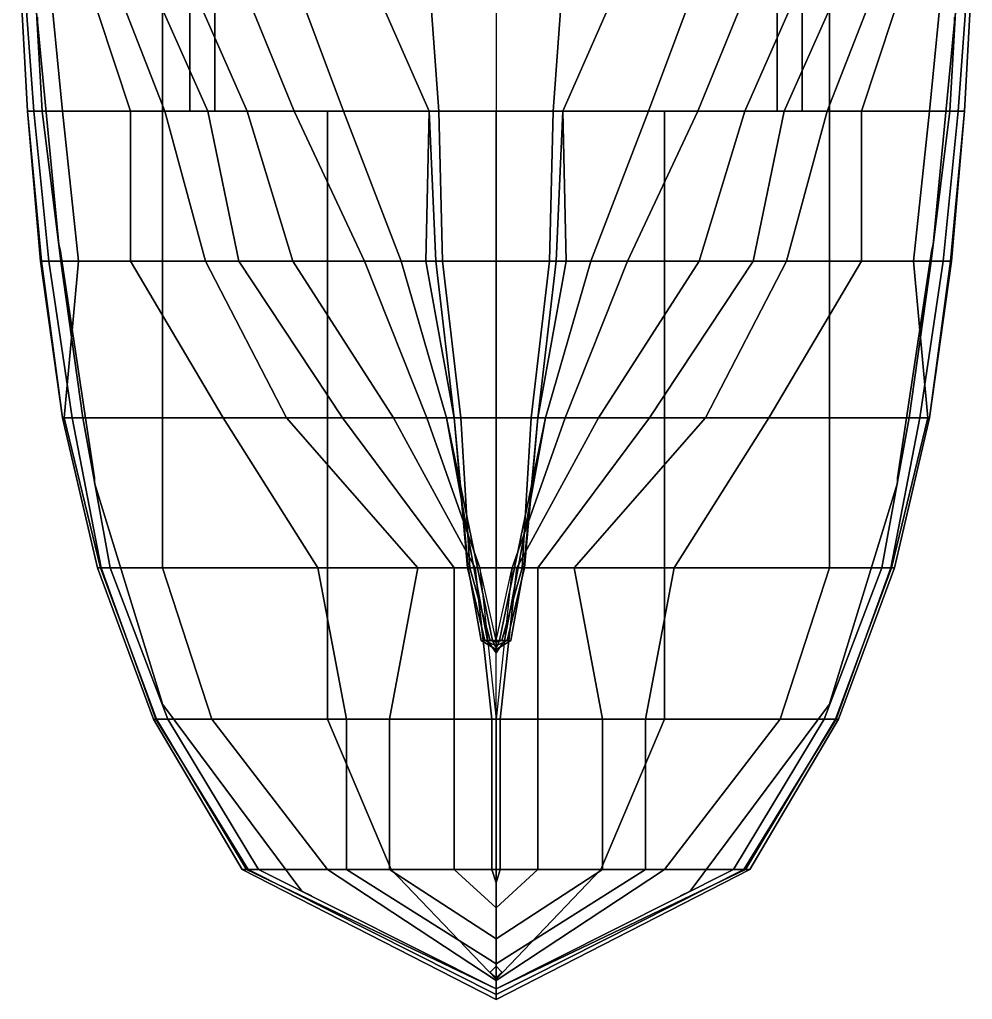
# Model space of a CAD drawing. Header units: millimetres. Extents: x -4.2 to 4.2, y -36 to 51.8.
# Drawn here: x -4 to 4, y -36.04 to -27.81 of the extents above; entities that cross this region are included whole.
import ezdxf

# ---------------------------------------------------------------- set-up
doc = ezdxf.new("R2010")
doc.units = ezdxf.units.MM
for name, color, linetype in [('h2', 7, 'Continuous'), ('railings', 6, 'Continuous'), ('superstructure', 3, 'Continuous')]:
    doc.layers.add(name, color=color, linetype=linetype)

msp = doc.modelspace()

# ---------------------------------------------------------------- linework, layer by layer
for points in [[(-4, -27.35, 3.93), (-3.76, -27.35, 2.965), (-3.64, -28.58, 3.27), (-3.935, -28.58, 4.05)], [(-3.97, -27.35, 4.025), (-4, -27.35, 3.93), (-3.935, -28.58, 4.05), (-3.88, -28.58, 4.16)], [(-3.88, -27.35, 4.095), (-3.97, -27.35, 4.025), (-3.88, -28.58, 4.16), (-3.81, -28.58, 4.195)], [(-3.76, -27.35, 2.965), (-3.475, -27.35, 1.86), (-3.07, -28.58, 1.86), (-3.64, -28.58, 3.27)], [(-3.475, -27.35, 1.86), (-3.26, -27.35, 1.28), (-2.78, -28.58, 1.28), (-3.07, -28.58, 1.86)], [(-3.26, -27.35, 1.28), (-2.965, -27.35, 0.705), (-2.42, -28.58, 0.705), (-2.78, -28.58, 1.28)], [(-2.965, -27.35, 0.705), (-2.63, -27.35, 0.235), (-2.09, -28.58, 0.235), (-2.42, -28.58, 0.705)], [(-2.63, -27.35, 0.235), (-2.195, -27.35, -0.21), (-1.695, -28.58, -0.21), (-2.09, -28.58, 0.235)], [(-3.935, -28.58, 4.05), (-3.64, -28.58, 3.27), (-3.505, -29.84, 3.51), (-3.815, -29.84, 4.095)], [(-3.935, -28.58, 4.05), (-3.935, -28.58, 4.05), (-3.815, -29.84, 4.095), (-3.825, -29.84, 4.175)], [(-3.88, -28.58, 4.16), (-3.935, -28.58, 4.05), (-3.825, -29.84, 4.175), (-3.755, -29.84, 4.285)], [(-3.81, -28.58, 4.195), (-3.88, -28.58, 4.16), (-3.755, -29.84, 4.285), (-3.655, -29.84, 4.31)], [(-3.64, -28.58, 3.27), (-3.07, -28.58, 1.86), (-3.07, -29.84, 2.71), (-3.505, -29.84, 3.51)], [(-3.07, -28.58, 1.86), (-2.78, -28.58, 1.28), (-2.44, -29.84, 1.545), (-3.07, -29.84, 2.71)], [(-2.78, -28.58, 1.28), (-2.42, -28.58, 0.705), (-2.16, -29.84, 1.07), (-2.44, -29.84, 1.545)], [(-2.42, -28.58, 0.705), (-2.09, -28.58, 0.235), (-1.705, -29.84, 0.445), (-2.16, -29.84, 1.07)], [(-2.09, -28.58, 0.235), (-1.695, -28.58, -0.21), (-1.105, -29.84, -0.21), (-1.705, -29.84, 0.445)], [(-3.825, -29.84, 4.175), (-3.815, -29.84, 4.095), (-3.64, -31.155, 4.22), (-3.64, -31.155, 4.31)], [(-3.755, -29.84, 4.285), (-3.825, -29.84, 4.175), (-3.64, -31.155, 4.31), (-3.56, -31.155, 4.4)], [(-3.815, -29.84, 4.095), (-3.505, -29.84, 3.51), (-3.625, -31.155, 4.185), (-3.64, -31.155, 4.22)], [(-3.655, -29.84, 4.31), (-3.755, -29.84, 4.285), (-3.56, -31.155, 4.4), (-3.47, -31.155, 4.43)], [(-3.505, -29.84, 3.51), (-3.07, -29.84, 2.71), (-2.29, -31.155, 2.135), (-3.625, -31.155, 4.185)], [(-3.07, -29.84, 2.71), (-2.44, -29.84, 1.545), (-1.76, -31.155, 1.365), (-2.29, -31.155, 2.135)], [(-2.44, -29.84, 1.545), (-2.16, -29.84, 1.07), (-1.29, -31.155, 0.785), (-1.76, -31.155, 1.365)], [(-2.16, -29.84, 1.07), (-1.705, -29.84, 0.445), (-0.86, -31.155, 0.23), (-1.29, -31.155, 0.785)], [(-1.705, -29.84, 0.445), (-1.105, -29.84, -0.21), (-0.58, -31.155, -0.21), (-0.86, -31.155, 0.23)], [(-3.64, -31.155, 4.22), (-3.625, -31.155, 4.185), (-3.32, -32.415, 4.255), (-3.345, -32.415, 4.32)], [(-3.64, -31.155, 4.31), (-3.64, -31.155, 4.22), (-3.345, -32.415, 4.32), (-3.345, -32.415, 4.41)], [(-3.56, -31.155, 4.4), (-3.64, -31.155, 4.31), (-3.345, -32.415, 4.41), (-3.315, -32.415, 4.455)], [(-3.625, -31.155, 4.185), (-2.29, -31.155, 2.135), (-1.495, -32.415, 1.885), (-3.32, -32.415, 4.255)], [(-3.47, -31.155, 4.43), (-3.56, -31.155, 4.4), (-3.315, -32.415, 4.455), (-3.24, -32.415, 4.51)], [(-2.29, -31.155, 2.135), (-1.76, -31.155, 1.365), (-0.655, -32.415, 1.055), (-1.495, -32.415, 1.885)], [(-1.76, -31.155, 1.365), (-1.29, -31.155, 0.785), (-0.35, -32.415, 0.675), (-0.655, -32.415, 1.055)], [(-1.29, -31.155, 0.785), (-0.86, -31.155, 0.23), (-0.175, -32.415, 0.23), (-0.35, -32.415, 0.675)], [(-0.86, -31.155, 0.23), (-0.58, -31.155, -0.21), (-0.135, -32.415, -0.21), (-0.175, -32.415, 0.23)], [(-3.345, -32.415, 4.32), (-3.32, -32.415, 4.255), (-2.85, -33.685, 4.375), (-2.875, -33.685, 4.44)], [(-3.345, -32.415, 4.41), (-3.345, -32.415, 4.32), (-2.875, -33.685, 4.44), (-2.875, -33.685, 4.52)], [(-3.315, -32.415, 4.455), (-3.345, -32.415, 4.41), (-2.875, -33.685, 4.52), (-2.855, -33.685, 4.575)], [(-3.32, -32.415, 4.255), (-1.495, -32.415, 1.885), (-1.255, -33.685, 2.64), (-2.85, -33.685, 4.375)], [(-3.24, -32.415, 4.51), (-3.315, -32.415, 4.455), (-2.855, -33.685, 4.575), (-2.755, -33.685, 4.63)], [(-1.495, -32.415, 1.885), (-0.655, -32.415, 1.055), (-0.895, -33.685, 2.285), (-1.255, -33.685, 2.64)], [(-0.655, -32.415, 1.055), (-0.35, -32.415, 0.675), (-0.35, -33.685, 1.835), (-0.895, -33.685, 2.285)], [(-0.35, -32.415, 0.675), (-0.175, -32.415, 0.23), (-0.035, -33.685, 1.62), (-0.35, -33.685, 1.835)], [(-0.175, -32.415, 0.23), (-0.135, -32.415, -0.21), (0, -33.685, 1.605), (-0.035, -33.685, 1.62)], [(-2.875, -33.685, 4.44), (-2.85, -33.685, 4.375), (-2.095, -34.95, 4.475), (-2.13, -34.95, 4.54)], [(-2.855, -33.685, 4.575), (-2.875, -33.685, 4.52), (-2.13, -34.95, 4.645), (-2.08, -34.95, 4.705)], [(-2.875, -33.685, 4.52), (-2.875, -33.685, 4.44), (-2.13, -34.95, 4.54), (-2.13, -34.95, 4.645)], [(-2.755, -33.685, 4.63), (-2.855, -33.685, 4.575), (-2.08, -34.95, 4.705), (-1.995, -34.95, 4.74)], [(-2.85, -33.685, 4.375), (-1.255, -33.685, 2.64), (-1.255, -34.95, 3.89), (-2.095, -34.95, 4.475)], [(-1.255, -33.685, 2.64), (-0.895, -33.685, 2.285), (-0.895, -34.95, 3.665), (-1.255, -34.95, 3.89)], [(-0.895, -33.685, 2.285), (-0.35, -33.685, 1.835), (-0.35, -34.95, 3.36), (-0.895, -34.95, 3.665)], [(-0.35, -33.685, 1.835), (-0.035, -33.685, 1.62), (-0.035, -34.95, 3.215), (-0.35, -34.95, 3.36)], [(-0.035, -33.685, 1.62), (0, -33.685, 1.605), (0, -34.95, 3.2), (-0.035, -34.95, 3.215)], [(-2.13, -34.95, 4.54), (-2.095, -34.95, 4.475), (0, -35.95, 4.635), (0, -36.04, 4.74)], [(-2.08, -34.95, 4.705), (-2.13, -34.95, 4.645), (0, -36.04, 4.83), (0, -36, 4.865)], [(-2.13, -34.95, 4.645), (-2.13, -34.95, 4.54), (0, -36.04, 4.74), (0, -36.04, 4.83)], [(-2.095, -34.95, 4.475), (-1.255, -34.95, 3.89), (0, -35.74, 4.36), (0, -35.95, 4.635)], [(-1.995, -34.95, 4.74), (-2.08, -34.95, 4.705), (0, -36, 4.865), (0, -35.95, 4.9)], [(-1.255, -34.95, 3.89), (-0.895, -34.95, 3.665), (0, -35.53, 4.09), (0, -35.74, 4.36)], [(-0.895, -34.95, 3.665), (-0.35, -34.95, 3.36), (0, -35.27, 3.74), (0, -35.53, 4.09)], [(-0.35, -34.95, 3.36), (-0.035, -34.95, 3.215), (0, -35.06, 3.375), (0, -35.27, 3.74)], [(-0.035, -34.95, 3.215), (0, -34.95, 3.2), (0, -35.06, 3.375)]]:
    msp.add_3dface(points)
at = {"color": 2}
for points in [[(-2.8, -27.35, 4.15), (-3.88, -27.35, 4.095), (-3.81, -28.58, 4.195), (-2.8, -28.58, 4.26)], [(-2.57, -27.35, 4.1608), (-2.8, -27.35, 4.15), (-2.8, -28.58, 4.26), (-2.57, -28.58, 4.2683)], [(-2.8, -28.58, 4.26), (-3.81, -28.58, 4.195), (-3.655, -29.84, 4.31), (-2.8, -29.84, 4.35)], [(-1.415, -28.58, 4.31), (-2.8, -28.58, 4.26), (-2.8, -29.84, 4.35), (-1.415, -29.84, 4.4)], [(0, -28.58, 4.33), (-1.415, -28.58, 4.31), (-1.415, -29.84, 4.4), (0, -29.84, 4.425)], [(-2.8, -29.84, 4.35), (-3.655, -29.84, 4.31), (-3.47, -31.155, 4.43), (-2.8, -31.155, 4.445)], [(-1.415, -29.84, 4.4), (-2.8, -29.84, 4.35), (-2.8, -31.155, 4.445), (-1.415, -31.155, 4.5)], [(0, -29.84, 4.425), (-1.415, -29.84, 4.4), (-1.415, -31.155, 4.5), (0, -31.155, 4.51)], [(-2.8, -31.155, 4.445), (-3.47, -31.155, 4.43), (-3.24, -32.415, 4.51), (-2.8, -32.415, 4.54)], [(-1.415, -31.155, 4.5), (-2.8, -31.155, 4.445), (-2.8, -32.415, 4.54), (-1.415, -32.415, 4.59)], [(0, -31.155, 4.51), (-1.415, -31.155, 4.5), (-1.415, -32.415, 4.59), (0, -32.415, 4.61)], [(-2.8, -32.415, 4.54), (-3.24, -32.415, 4.51), (-2.755, -33.685, 4.63), (-2.385, -33.685, 4.66)], [(-1.415, -32.415, 4.59), (-2.8, -32.415, 4.54), (-2.385, -33.685, 4.66), (-1.415, -33.685, 4.69)], [(0, -32.415, 4.61), (-1.415, -32.415, 4.59), (-1.415, -33.685, 4.69), (0, -33.685, 4.71)], [(-2.385, -33.685, 4.66), (-2.755, -33.685, 4.63), (-1.995, -34.95, 4.74), (-1.415, -34.95, 4.76)], [(-1.415, -33.685, 4.69), (-2.385, -33.685, 4.66), (-1.415, -34.95, 4.76), (-0.88, -34.95, 4.775)], [(0, -33.685, 4.71), (-1.415, -33.685, 4.69), (-0.88, -34.95, 4.775), (0, -34.95, 4.78)], [(-1.415, -34.95, 4.76), (-1.995, -34.95, 4.74), (0, -35.95, 4.9), (0, -35.88, 4.9)], [(-0.88, -34.95, 4.775), (-1.415, -34.95, 4.76), (0, -35.88, 4.9), (0, -35.87, 4.9)], [(0, -34.95, 4.78), (-0.88, -34.95, 4.775), (0, -35.87, 4.9), (0, -35.85, 4.9)]]:
    msp.add_3dface(points, dxfattribs=at)
at = {"color": 1}
for points in [[(-2.195, -27.35, -0.21), (-1.74, -27.35, -0.595), (-1.28, -28.58, -0.595), (-1.695, -28.58, -0.21)], [(-1.74, -27.35, -0.595), (-1.1, -27.35, -1.01), (-0.56, -28.58, -1.225), (-1.28, -28.58, -0.595)], [(-1.1, -27.35, -1.01), (-0.57, -27.35, -1.285), (-0.48, -28.58, -1.25), (-0.56, -28.58, -1.225)], [(0, -28.58, -1.25), (-0.48, -28.58, -1.25), (-0.57, -27.35, -1.285), (0, -27.35, -1.285)], [(-1.695, -28.58, -0.21), (-1.28, -28.58, -0.595), (-0.795, -29.84, -0.595), (-1.105, -29.84, -0.21)], [(-1.28, -28.58, -0.595), (-0.56, -28.58, -1.225), (-0.59, -29.84, -0.955), (-0.795, -29.84, -0.595)], [(-0.56, -28.58, -1.225), (-0.56, -28.58, -1.225), (-0.505, -29.84, -1.16), (-0.59, -29.84, -0.955)], [(-0.56, -28.58, -1.225), (-0.48, -28.58, -1.25), (-0.45, -29.84, -1.22), (-0.505, -29.84, -1.16)], [(0, -29.84, -1.22), (-0.45, -29.84, -1.22), (-0.48, -28.58, -1.25), (0, -28.58, -1.25)], [(-1.105, -29.84, -0.21), (-0.795, -29.84, -0.595), (-0.415, -31.155, -0.595), (-0.58, -31.155, -0.21)], [(-0.795, -29.84, -0.595), (-0.59, -29.84, -0.955), (-0.35, -31.155, -0.955), (-0.415, -31.155, -0.595)], [(-0.59, -29.84, -0.955), (-0.505, -29.84, -1.16), (-0.35, -31.155, -1.14), (-0.35, -31.155, -0.955)], [(-0.505, -29.84, -1.16), (-0.45, -29.84, -1.22), (-0.295, -31.155, -1.17), (-0.35, -31.155, -1.14)], [(0, -31.155, -1.17), (-0.295, -31.155, -1.17), (-0.45, -29.84, -1.22), (0, -29.84, -1.22)], [(-0.58, -31.155, -0.21), (-0.415, -31.155, -0.595), (-0.155, -32.415, -0.605), (-0.135, -32.415, -0.21)], [(-0.415, -31.155, -0.595), (-0.415, -31.155, -0.595), (-0.185, -32.415, -0.775), (-0.155, -32.415, -0.605)], [(-0.415, -31.155, -0.595), (-0.35, -31.155, -0.955), (-0.235, -32.415, -0.955), (-0.185, -32.415, -0.775)], [(-0.35, -31.155, -0.955), (-0.35, -31.155, -1.14), (-0.24, -32.415, -1.09), (-0.235, -32.415, -0.955)], [(-0.35, -31.155, -1.14), (-0.295, -31.155, -1.17), (-0.22, -32.415, -1.115), (-0.24, -32.415, -1.09)], [(0, -32.415, -1.115), (-0.22, -32.415, -1.115), (-0.295, -31.155, -1.17), (0, -31.155, -1.17)], [(-0.24, -32.415, -1.09), (-0.22, -32.415, -1.115), (-0.05, -33.025, -1.08), (-0.095, -33.025, -1.04)], [(-0.235, -32.415, -0.955), (-0.24, -32.415, -1.09), (-0.095, -33.025, -1.04), (-0.125, -33.025, -0.955)], [(-0.185, -32.415, -0.775), (-0.235, -32.415, -0.955), (-0.125, -33.025, -0.955), (-0.07, -33.025, -0.775)], [(0, -33.025, -1.08), (-0.05, -33.025, -1.08), (-0.22, -32.415, -1.115), (0, -32.415, -1.115)], [(-0.155, -32.415, -0.605), (-0.185, -32.415, -0.775), (-0.07, -33.025, -0.775), (-0.03, -33.025, -0.71)], [(-0.135, -32.415, -0.21), (-0.155, -32.415, -0.605), (-0.03, -33.025, -0.71), (0, -33.025, -0.7)], [(-0.07, -33.025, -0.775), (-0.125, -33.025, -0.955), (0, -33.1, -0.955), (0, -33.13, -0.775)], [(-0.125, -33.025, -0.955), (-0.095, -33.025, -1.04), (0, -33.07, -1.04), (0, -33.1, -0.955)], [(-0.095, -33.025, -1.04), (-0.05, -33.025, -1.08), (0, -33.04, -1.07), (0, -33.07, -1.04)], [(-0.03, -33.025, -0.71), (-0.07, -33.025, -0.775), (0, -33.13, -0.775), (0, -33.09, -0.71)], [(0, -33.04, -1.07), (0, -33.04, -1.07), (-0.05, -33.025, -1.08), (0, -33.025, -1.08)], [(0, -33.025, -0.7), (-0.03, -33.025, -0.71), (0, -33.09, -0.71), (0, -33.06, -0.7)]]:
    msp.add_3dface(points, dxfattribs=at)
at = {"layer": 'h2', "color": 1}
for points in [[(0, -28.58, -1.25), (0.48, -28.58, -1.25), (0.57, -27.35, -1.285), (0, -27.35, -1.285)], [(1.1, -27.35, -1.01), (0.57, -27.35, -1.285), (0.48, -28.58, -1.25), (0.56, -28.58, -1.225)], [(1.74, -27.35, -0.595), (1.1, -27.35, -1.01), (0.56, -28.58, -1.225), (1.28, -28.58, -0.595)], [(2.195, -27.35, -0.21), (1.74, -27.35, -0.595), (1.28, -28.58, -0.595), (1.695, -28.58, -0.21)], [(0, -29.84, -1.22), (0.45, -29.84, -1.22), (0.48, -28.58, -1.25), (0, -28.58, -1.25)], [(0.56, -28.58, -1.225), (0.48, -28.58, -1.25), (0.45, -29.84, -1.22), (0.505, -29.84, -1.16)], [(0.56, -28.58, -1.225), (0.56, -28.58, -1.225), (0.505, -29.84, -1.16), (0.59, -29.84, -0.955)], [(1.28, -28.58, -0.595), (0.56, -28.58, -1.225), (0.59, -29.84, -0.955), (0.795, -29.84, -0.595)], [(1.695, -28.58, -0.21), (1.28, -28.58, -0.595), (0.795, -29.84, -0.595), (1.105, -29.84, -0.21)], [(0, -31.155, -1.17), (0.295, -31.155, -1.17), (0.45, -29.84, -1.22), (0, -29.84, -1.22)], [(0.505, -29.84, -1.16), (0.45, -29.84, -1.22), (0.295, -31.155, -1.17), (0.35, -31.155, -1.14)], [(0.795, -29.84, -0.595), (0.59, -29.84, -0.955), (0.35, -31.155, -0.955), (0.415, -31.155, -0.595)], [(0.59, -29.84, -0.955), (0.505, -29.84, -1.16), (0.35, -31.155, -1.14), (0.35, -31.155, -0.955)], [(1.105, -29.84, -0.21), (0.795, -29.84, -0.595), (0.415, -31.155, -0.595), (0.58, -31.155, -0.21)], [(0, -32.415, -1.115), (0.22, -32.415, -1.115), (0.295, -31.155, -1.17), (0, -31.155, -1.17)], [(0.58, -31.155, -0.21), (0.415, -31.155, -0.595), (0.155, -32.415, -0.605), (0.135, -32.415, -0.21)], [(0.415, -31.155, -0.595), (0.415, -31.155, -0.595), (0.185, -32.415, -0.775), (0.155, -32.415, -0.605)], [(0.415, -31.155, -0.595), (0.35, -31.155, -0.955), (0.235, -32.415, -0.955), (0.185, -32.415, -0.775)], [(0.35, -31.155, -1.14), (0.295, -31.155, -1.17), (0.22, -32.415, -1.115), (0.24, -32.415, -1.09)], [(0.35, -31.155, -0.955), (0.35, -31.155, -1.14), (0.24, -32.415, -1.09), (0.235, -32.415, -0.955)], [(0.135, -32.415, -0.21), (0.155, -32.415, -0.605), (0.03, -33.025, -0.71), (0, -33.025, -0.7)], [(0, -33.025, -1.08), (0.05, -33.025, -1.08), (0.22, -32.415, -1.115), (0, -32.415, -1.115)], [(0.155, -32.415, -0.605), (0.185, -32.415, -0.775), (0.07, -33.025, -0.775), (0.03, -33.025, -0.71)], [(0.24, -32.415, -1.09), (0.22, -32.415, -1.115), (0.05, -33.025, -1.08), (0.095, -33.025, -1.04)], [(0.185, -32.415, -0.775), (0.235, -32.415, -0.955), (0.125, -33.025, -0.955), (0.07, -33.025, -0.775)], [(0.235, -32.415, -0.955), (0.24, -32.415, -1.09), (0.095, -33.025, -1.04), (0.125, -33.025, -0.955)], [(0.03, -33.025, -0.71), (0.07, -33.025, -0.775), (0, -33.13, -0.775), (0, -33.09, -0.71)], [(0, -33.025, -0.7), (0.03, -33.025, -0.71), (0, -33.09, -0.71), (0, -33.06, -0.7)], [(0, -33.04, -1.07), (0, -33.04, -1.07), (0.05, -33.025, -1.08), (0, -33.025, -1.08)], [(0.095, -33.025, -1.04), (0.05, -33.025, -1.08), (0, -33.04, -1.07), (0, -33.07, -1.04)], [(0.125, -33.025, -0.955), (0.095, -33.025, -1.04), (0, -33.07, -1.04), (0, -33.1, -0.955)], [(0.07, -33.025, -0.775), (0.125, -33.025, -0.955), (0, -33.1, -0.955), (0, -33.13, -0.775)]]:
    msp.add_3dface(points, dxfattribs=at)
at = {"layer": 'h2'}
for points in [[(2.63, -27.35, 0.235), (2.195, -27.35, -0.21), (1.695, -28.58, -0.21), (2.09, -28.58, 0.235)], [(2.965, -27.35, 0.705), (2.63, -27.35, 0.235), (2.09, -28.58, 0.235), (2.42, -28.58, 0.705)], [(3.26, -27.35, 1.28), (2.965, -27.35, 0.705), (2.42, -28.58, 0.705), (2.78, -28.58, 1.28)], [(3.475, -27.35, 1.86), (3.26, -27.35, 1.28), (2.78, -28.58, 1.28), (3.07, -28.58, 1.86)], [(3.76, -27.35, 2.965), (3.475, -27.35, 1.86), (3.07, -28.58, 1.86), (3.64, -28.58, 3.27)], [(4, -27.35, 3.93), (3.76, -27.35, 2.965), (3.64, -28.58, 3.27), (3.935, -28.58, 4.05)], [(3.88, -27.35, 4.095), (3.97, -27.35, 4.025), (3.88, -28.58, 4.16), (3.81, -28.58, 4.195)], [(3.97, -27.35, 4.025), (4, -27.35, 3.93), (3.935, -28.58, 4.05), (3.88, -28.58, 4.16)], [(2.09, -28.58, 0.235), (1.695, -28.58, -0.21), (1.105, -29.84, -0.21), (1.705, -29.84, 0.445)], [(2.42, -28.58, 0.705), (2.09, -28.58, 0.235), (1.705, -29.84, 0.445), (2.16, -29.84, 1.07)], [(2.78, -28.58, 1.28), (2.42, -28.58, 0.705), (2.16, -29.84, 1.07), (2.44, -29.84, 1.545)], [(3.07, -28.58, 1.86), (2.78, -28.58, 1.28), (2.44, -29.84, 1.545), (3.07, -29.84, 2.71)], [(3.64, -28.58, 3.27), (3.07, -28.58, 1.86), (3.07, -29.84, 2.71), (3.505, -29.84, 3.51)], [(3.935, -28.58, 4.05), (3.64, -28.58, 3.27), (3.505, -29.84, 3.51), (3.815, -29.84, 4.095)], [(3.81, -28.58, 4.195), (3.88, -28.58, 4.16), (3.755, -29.84, 4.285), (3.655, -29.84, 4.31)], [(3.88, -28.58, 4.16), (3.935, -28.58, 4.05), (3.825, -29.84, 4.175), (3.755, -29.84, 4.285)], [(3.935, -28.58, 4.05), (3.935, -28.58, 4.05), (3.815, -29.84, 4.095), (3.825, -29.84, 4.175)], [(1.705, -29.84, 0.445), (1.105, -29.84, -0.21), (0.58, -31.155, -0.21), (0.86, -31.155, 0.23)], [(2.16, -29.84, 1.07), (1.705, -29.84, 0.445), (0.86, -31.155, 0.23), (1.29, -31.155, 0.785)], [(2.44, -29.84, 1.545), (2.16, -29.84, 1.07), (1.29, -31.155, 0.785), (1.76, -31.155, 1.365)], [(3.07, -29.84, 2.71), (2.44, -29.84, 1.545), (1.76, -31.155, 1.365), (2.29, -31.155, 2.135)], [(3.505, -29.84, 3.51), (3.07, -29.84, 2.71), (2.29, -31.155, 2.135), (3.625, -31.155, 4.185)], [(3.655, -29.84, 4.31), (3.755, -29.84, 4.285), (3.56, -31.155, 4.4), (3.47, -31.155, 4.43)], [(3.815, -29.84, 4.095), (3.505, -29.84, 3.51), (3.625, -31.155, 4.185), (3.64, -31.155, 4.22)], [(3.755, -29.84, 4.285), (3.825, -29.84, 4.175), (3.64, -31.155, 4.31), (3.56, -31.155, 4.4)], [(3.825, -29.84, 4.175), (3.815, -29.84, 4.095), (3.64, -31.155, 4.22), (3.64, -31.155, 4.31)], [(0.86, -31.155, 0.23), (0.58, -31.155, -0.21), (0.135, -32.415, -0.21), (0.175, -32.415, 0.23)], [(1.29, -31.155, 0.785), (0.86, -31.155, 0.23), (0.175, -32.415, 0.23), (0.35, -32.415, 0.675)], [(1.76, -31.155, 1.365), (1.29, -31.155, 0.785), (0.35, -32.415, 0.675), (0.655, -32.415, 1.055)], [(2.29, -31.155, 2.135), (1.76, -31.155, 1.365), (0.655, -32.415, 1.055), (1.495, -32.415, 1.885)], [(3.625, -31.155, 4.185), (2.29, -31.155, 2.135), (1.495, -32.415, 1.885), (3.32, -32.415, 4.255)], [(3.47, -31.155, 4.43), (3.56, -31.155, 4.4), (3.315, -32.415, 4.455), (3.24, -32.415, 4.51)], [(3.56, -31.155, 4.4), (3.64, -31.155, 4.31), (3.345, -32.415, 4.41), (3.315, -32.415, 4.455)], [(3.64, -31.155, 4.22), (3.625, -31.155, 4.185), (3.32, -32.415, 4.255), (3.345, -32.415, 4.32)], [(3.64, -31.155, 4.31), (3.64, -31.155, 4.22), (3.345, -32.415, 4.32), (3.345, -32.415, 4.41)], [(0.175, -32.415, 0.23), (0.135, -32.415, -0.21), (0, -33.685, 1.605), (0.035, -33.685, 1.62)], [(0.35, -32.415, 0.675), (0.175, -32.415, 0.23), (0.035, -33.685, 1.62), (0.35, -33.685, 1.835)], [(0.655, -32.415, 1.055), (0.35, -32.415, 0.675), (0.35, -33.685, 1.835), (0.895, -33.685, 2.285)], [(1.495, -32.415, 1.885), (0.655, -32.415, 1.055), (0.895, -33.685, 2.285), (1.255, -33.685, 2.64)], [(3.32, -32.415, 4.255), (1.495, -32.415, 1.885), (1.255, -33.685, 2.64), (2.85, -33.685, 4.375)], [(3.24, -32.415, 4.51), (3.315, -32.415, 4.455), (2.855, -33.685, 4.575), (2.755, -33.685, 4.63)], [(3.345, -32.415, 4.32), (3.32, -32.415, 4.255), (2.85, -33.685, 4.375), (2.875, -33.685, 4.44)], [(3.315, -32.415, 4.455), (3.345, -32.415, 4.41), (2.875, -33.685, 4.52), (2.855, -33.685, 4.575)], [(3.345, -32.415, 4.41), (3.345, -32.415, 4.32), (2.875, -33.685, 4.44), (2.875, -33.685, 4.52)], [(0.035, -33.685, 1.62), (0, -33.685, 1.605), (0, -34.95, 3.2), (0.035, -34.95, 3.215)], [(0.35, -33.685, 1.835), (0.035, -33.685, 1.62), (0.035, -34.95, 3.215), (0.35, -34.95, 3.36)], [(0.895, -33.685, 2.285), (0.35, -33.685, 1.835), (0.35, -34.95, 3.36), (0.895, -34.95, 3.665)], [(1.255, -33.685, 2.64), (0.895, -33.685, 2.285), (0.895, -34.95, 3.665), (1.255, -34.95, 3.89)], [(2.85, -33.685, 4.375), (1.255, -33.685, 2.64), (1.255, -34.95, 3.89), (2.095, -34.95, 4.475)], [(2.755, -33.685, 4.63), (2.855, -33.685, 4.575), (2.08, -34.95, 4.705), (1.995, -34.95, 4.74)], [(2.855, -33.685, 4.575), (2.875, -33.685, 4.52), (2.13, -34.95, 4.645), (2.08, -34.95, 4.705)], [(2.875, -33.685, 4.44), (2.85, -33.685, 4.375), (2.095, -34.95, 4.475), (2.13, -34.95, 4.54)], [(2.875, -33.685, 4.52), (2.875, -33.685, 4.44), (2.13, -34.95, 4.54), (2.13, -34.95, 4.645)], [(0.895, -34.95, 3.665), (0.35, -34.95, 3.36), (0, -35.27, 3.74), (0, -35.53, 4.09)], [(1.255, -34.95, 3.89), (0.895, -34.95, 3.665), (0, -35.53, 4.09), (0, -35.74, 4.36)], [(2.095, -34.95, 4.475), (1.255, -34.95, 3.89), (0, -35.74, 4.36), (0, -35.95, 4.635)], [(0.35, -34.95, 3.36), (0.035, -34.95, 3.215), (0, -35.06, 3.375), (0, -35.27, 3.74)], [(0.035, -34.95, 3.215), (0, -34.95, 3.2), (0, -35.06, 3.375)], [(1.995, -34.95, 4.74), (2.08, -34.95, 4.705), (0, -36, 4.865), (0, -35.95, 4.9)], [(2.08, -34.95, 4.705), (2.13, -34.95, 4.645), (0, -36.04, 4.83), (0, -36, 4.865)], [(2.13, -34.95, 4.54), (2.095, -34.95, 4.475), (0, -35.95, 4.635), (0, -36.04, 4.74)], [(2.13, -34.95, 4.645), (2.13, -34.95, 4.54), (0, -36.04, 4.74), (0, -36.04, 4.83)]]:
    msp.add_3dface(points, dxfattribs=at)
at = {"layer": 'h2', "color": 2}
for points in [[(2.57, -27.35, 4.1608), (2.8, -27.35, 4.15), (2.8, -28.58, 4.26), (2.57, -28.58, 4.2683)], [(2.8, -27.35, 4.15), (3.88, -27.35, 4.095), (3.81, -28.58, 4.195), (2.8, -28.58, 4.26)], [(0, -28.58, 4.33), (1.415, -28.58, 4.31), (1.415, -29.84, 4.4), (0, -29.84, 4.425)], [(1.415, -28.58, 4.31), (2.8, -28.58, 4.26), (2.8, -29.84, 4.35), (1.415, -29.84, 4.4)], [(2.8, -28.58, 4.26), (3.81, -28.58, 4.195), (3.655, -29.84, 4.31), (2.8, -29.84, 4.35)], [(0, -29.84, 4.425), (1.415, -29.84, 4.4), (1.415, -31.155, 4.5), (0, -31.155, 4.51)], [(1.415, -29.84, 4.4), (2.8, -29.84, 4.35), (2.8, -31.155, 4.445), (1.415, -31.155, 4.5)], [(2.8, -29.84, 4.35), (3.655, -29.84, 4.31), (3.47, -31.155, 4.43), (2.8, -31.155, 4.445)], [(0, -31.155, 4.51), (1.415, -31.155, 4.5), (1.415, -32.415, 4.59), (0, -32.415, 4.61)], [(1.415, -31.155, 4.5), (2.8, -31.155, 4.445), (2.8, -32.415, 4.54), (1.415, -32.415, 4.59)], [(2.8, -31.155, 4.445), (3.47, -31.155, 4.43), (3.24, -32.415, 4.51), (2.8, -32.415, 4.54)], [(0, -32.415, 4.61), (1.415, -32.415, 4.59), (1.415, -33.685, 4.69), (0, -33.685, 4.71)], [(1.415, -32.415, 4.59), (2.8, -32.415, 4.54), (2.385, -33.685, 4.66), (1.415, -33.685, 4.69)], [(2.8, -32.415, 4.54), (3.24, -32.415, 4.51), (2.755, -33.685, 4.63), (2.385, -33.685, 4.66)], [(0, -33.685, 4.71), (1.415, -33.685, 4.69), (0.88, -34.95, 4.775), (0, -34.95, 4.78)], [(1.415, -33.685, 4.69), (2.385, -33.685, 4.66), (1.415, -34.95, 4.76), (0.88, -34.95, 4.775)], [(2.385, -33.685, 4.66), (2.755, -33.685, 4.63), (1.995, -34.95, 4.74), (1.415, -34.95, 4.76)], [(0, -34.95, 4.78), (0.88, -34.95, 4.775), (0, -35.87, 4.9), (0, -35.85, 4.9)], [(0.88, -34.95, 4.775), (1.415, -34.95, 4.76), (0, -35.88, 4.9), (0, -35.87, 4.9)], [(1.415, -34.95, 4.76), (1.995, -34.95, 4.74), (0, -35.95, 4.9), (0, -35.88, 4.9)]]:
    msp.add_3dface(points, dxfattribs=at)
at = {"layer": 'railings'}
for points in [[(-3.85, -27.83, 5.44), (-3.85, -27.83, 4.13), (-3.85, -27.79, 4.13), (-3.85, -27.79, 5.44)], [(-3.85, -27.83, 5.44), (-3.85, -27.83, 4.13), (-3.85, -27.79, 4.13), (-3.85, -27.79, 5.44)], [(3.85, -27.83, 5.44), (3.85, -27.83, 4.13), (3.85, -27.79, 4.13), (3.85, -27.79, 5.44)], [(3.85, -27.83, 5.44), (3.85, -27.83, 4.13), (3.85, -27.79, 4.13), (3.85, -27.79, 5.44)], [(-3.85, -27.83, 5.44), (-3.67, -29.7, 5.6), (-3.67, -29.7, 5.56), (-3.85, -27.83, 5.4)], [(-3.85, -27.83, 5.44), (-3.67, -29.7, 5.6), (-3.67, -29.7, 5.56), (-3.85, -27.83, 5.4)], [(-3.85, -27.83, 4.85), (-3.67, -29.7, 5.01), (-3.67, -29.7, 4.97), (-3.85, -27.83, 4.81)], [(-3.85, -27.83, 4.85), (-3.67, -29.7, 5.01), (-3.67, -29.7, 4.97), (-3.85, -27.83, 4.81)], [(3.85, -27.83, 4.85), (3.67, -29.7, 5.01), (3.67, -29.7, 4.97), (3.85, -27.83, 4.81)], [(3.85, -27.83, 4.85), (3.67, -29.7, 5.01), (3.67, -29.7, 4.97), (3.85, -27.83, 4.81)], [(3.85, -27.83, 5.44), (3.67, -29.7, 5.6), (3.67, -29.7, 5.56), (3.85, -27.83, 5.4)], [(3.85, -27.83, 5.44), (3.67, -29.7, 5.6), (3.67, -29.7, 5.56), (3.85, -27.83, 5.4)], [(-3.66, -29.74, 5.6), (-3.66, -29.74, 4.29), (-3.67, -29.7, 4.29), (-3.67, -29.7, 5.6)], [(-3.66, -29.74, 5.6), (-3.66, -29.74, 4.29), (-3.67, -29.7, 4.29), (-3.67, -29.7, 5.6)], [(3.66, -29.74, 5.6), (3.66, -29.74, 4.29), (3.67, -29.7, 4.29), (3.67, -29.7, 5.6)], [(3.66, -29.74, 5.6), (3.66, -29.74, 4.29), (3.67, -29.7, 4.29), (3.67, -29.7, 5.6)], [(-3.66, -29.74, 5.6), (-3.37, -31.66, 5.77), (-3.37, -31.66, 5.73), (-3.66, -29.74, 5.56)], [(-3.66, -29.74, 5.6), (-3.37, -31.66, 5.77), (-3.37, -31.66, 5.73), (-3.66, -29.74, 5.56)], [(-3.66, -29.74, 5.01), (-3.37, -31.66, 5.18), (-3.37, -31.66, 5.14), (-3.66, -29.74, 4.97)], [(-3.66, -29.74, 5.01), (-3.37, -31.66, 5.18), (-3.37, -31.66, 5.14), (-3.66, -29.74, 4.97)], [(3.66, -29.74, 5.01), (3.37, -31.66, 5.18), (3.37, -31.66, 5.14), (3.66, -29.74, 4.97)], [(3.66, -29.74, 5.01), (3.37, -31.66, 5.18), (3.37, -31.66, 5.14), (3.66, -29.74, 4.97)], [(3.66, -29.74, 5.6), (3.37, -31.66, 5.77), (3.37, -31.66, 5.73), (3.66, -29.74, 5.56)], [(3.66, -29.74, 5.6), (3.37, -31.66, 5.77), (3.37, -31.66, 5.73), (3.66, -29.74, 5.56)], [(-3.37, -31.7, 5.77), (-3.37, -31.7, 4.46), (-3.37, -31.66, 4.46), (-3.37, -31.66, 5.77)], [(-3.37, -31.7, 5.77), (-3.37, -31.7, 4.46), (-3.37, -31.66, 4.46), (-3.37, -31.66, 5.77)], [(3.37, -31.7, 5.77), (3.37, -31.7, 4.46), (3.37, -31.66, 4.46), (3.37, -31.66, 5.77)], [(3.37, -31.7, 5.77), (3.37, -31.7, 4.46), (3.37, -31.66, 4.46), (3.37, -31.66, 5.77)], [(-3.37, -31.7, 5.77), (-2.81, -33.52, 5.92), (-2.81, -33.52, 5.88), (-3.37, -31.7, 5.73)], [(-3.37, -31.7, 5.77), (-2.81, -33.52, 5.92), (-2.81, -33.52, 5.88), (-3.37, -31.7, 5.73)], [(-3.37, -31.7, 5.18), (-2.81, -33.52, 5.33), (-2.81, -33.52, 5.29), (-3.37, -31.7, 5.14)], [(-3.37, -31.7, 5.18), (-2.81, -33.52, 5.33), (-2.81, -33.52, 5.29), (-3.37, -31.7, 5.14)], [(3.37, -31.7, 5.18), (2.81, -33.52, 5.33), (2.81, -33.52, 5.29), (3.37, -31.7, 5.14)], [(3.37, -31.7, 5.18), (2.81, -33.52, 5.33), (2.81, -33.52, 5.29), (3.37, -31.7, 5.14)], [(3.37, -31.7, 5.77), (2.81, -33.52, 5.92), (2.81, -33.52, 5.88), (3.37, -31.7, 5.73)], [(3.37, -31.7, 5.77), (2.81, -33.52, 5.92), (2.81, -33.52, 5.88), (3.37, -31.7, 5.73)], [(-2.8, -33.56, 5.92), (-2.8, -33.56, 4.61), (-2.81, -33.52, 4.61), (-2.81, -33.52, 5.92)], [(-2.8, -33.56, 5.92), (-2.8, -33.56, 4.61), (-2.81, -33.52, 4.61), (-2.81, -33.52, 5.92)], [(-2.8, -33.56, 5.92), (-1.63, -35.13, 6.1), (-1.63, -35.13, 6.06), (-2.8, -33.56, 5.88)], [(-2.8, -33.56, 5.92), (-1.63, -35.13, 6.1), (-1.63, -35.13, 6.06), (-2.8, -33.56, 5.88)], [(-2.8, -33.56, 5.33), (-1.63, -35.13, 5.51), (-1.63, -35.13, 5.47), (-2.8, -33.56, 5.29)], [(-2.8, -33.56, 5.33), (-1.63, -35.13, 5.51), (-1.63, -35.13, 5.47), (-2.8, -33.56, 5.29)], [(2.8, -33.56, 5.33), (1.63, -35.13, 5.51), (1.63, -35.13, 5.47), (2.8, -33.56, 5.29)], [(2.8, -33.56, 5.33), (1.63, -35.13, 5.51), (1.63, -35.13, 5.47), (2.8, -33.56, 5.29)], [(2.8, -33.56, 5.92), (1.63, -35.13, 6.1), (1.63, -35.13, 6.06), (2.8, -33.56, 5.88)], [(2.8, -33.56, 5.92), (1.63, -35.13, 6.1), (1.63, -35.13, 6.06), (2.8, -33.56, 5.88)], [(2.8, -33.56, 5.92), (2.8, -33.56, 4.61), (2.81, -33.52, 4.61), (2.81, -33.52, 5.92)], [(2.8, -33.56, 5.92), (2.8, -33.56, 4.61), (2.81, -33.52, 4.61), (2.81, -33.52, 5.92)], [(-1.55, -35.17, 6.1), (-1.55, -35.17, 4.79), (-1.63, -35.13, 4.79), (-1.63, -35.13, 6.1)], [(-1.55, -35.17, 6.1), (-1.55, -35.17, 4.79), (-1.63, -35.13, 4.79), (-1.63, -35.13, 6.1)], [(1.55, -35.17, 6.1), (1.55, -35.17, 4.79), (1.63, -35.13, 4.79), (1.63, -35.13, 6.1)], [(1.55, -35.17, 6.1), (1.55, -35.17, 4.79), (1.63, -35.13, 4.79), (1.63, -35.13, 6.1)]]:
    msp.add_3dface(points, dxfattribs=at)
at = {"layer": 'superstructure'}
for points in [[(-2.57, -27.35, 4.1608), (-2.57, -28.58, 4.2683), (-2.57, -28.58, 4.33), (-2.57, -27.35, 4.245)], [(-2.57, -27.35, 4.245), (-2.57, -28.58, 4.33), (-2.36, -28.58, 5.17), (-2.36, -27.35, 5.09)], [(-2.36, -27.35, 5.09), (-2.36, -28.58, 5.17), (2.36, -28.58, 5.17), (2.36, -27.35, 5.09)], [(2.36, -28.58, 5.17), (2.57, -28.58, 4.33), (2.57, -27.35, 4.245), (2.36, -27.35, 5.09)], [(2.57, -28.58, 4.33), (2.57, -28.58, 4.2683), (2.57, -27.35, 4.1608), (2.57, -27.35, 4.245)], [(-2.57, -28.58, 4.33), (-2.57, -28.58, 4.2683), (-1.415, -28.58, 4.31)], [(-2.36, -28.58, 5.17), (-2.57, -28.58, 4.33), (2.57, -28.58, 4.33), (2.36, -28.58, 5.17)], [(-2.57, -28.58, 4.33), (-1.415, -28.58, 4.31), (0, -28.58, 4.33)], [(0, -28.58, 4.33), (1.415, -28.58, 4.31), (2.57, -28.58, 4.33)], [(1.415, -28.58, 4.31), (2.57, -28.58, 4.2683), (2.57, -28.58, 4.33)], [(0, -35.76, 4.88), (-0.05, -35.81, 4.89), (-0.05, -35.81, 7.39), (0, -35.76, 7.39)], [(0, -35.76, 7.39), (-0.05, -35.81, 7.39), (0, -35.86, 7.39), (0.05, -35.81, 7.39)], [(0.05, -35.81, 4.89), (0, -35.76, 4.88), (0, -35.76, 7.39), (0.05, -35.81, 7.39)], [(-0.05, -35.81, 4.89), (0, -35.86, 4.9), (0, -35.86, 7.39), (-0.05, -35.81, 7.39)], [(0, -35.86, 4.9), (0.05, -35.81, 4.89), (0.05, -35.81, 7.39), (0, -35.86, 7.39)]]:
    msp.add_3dface(points, dxfattribs=at)

doc.saveas('drawing.dxf')
